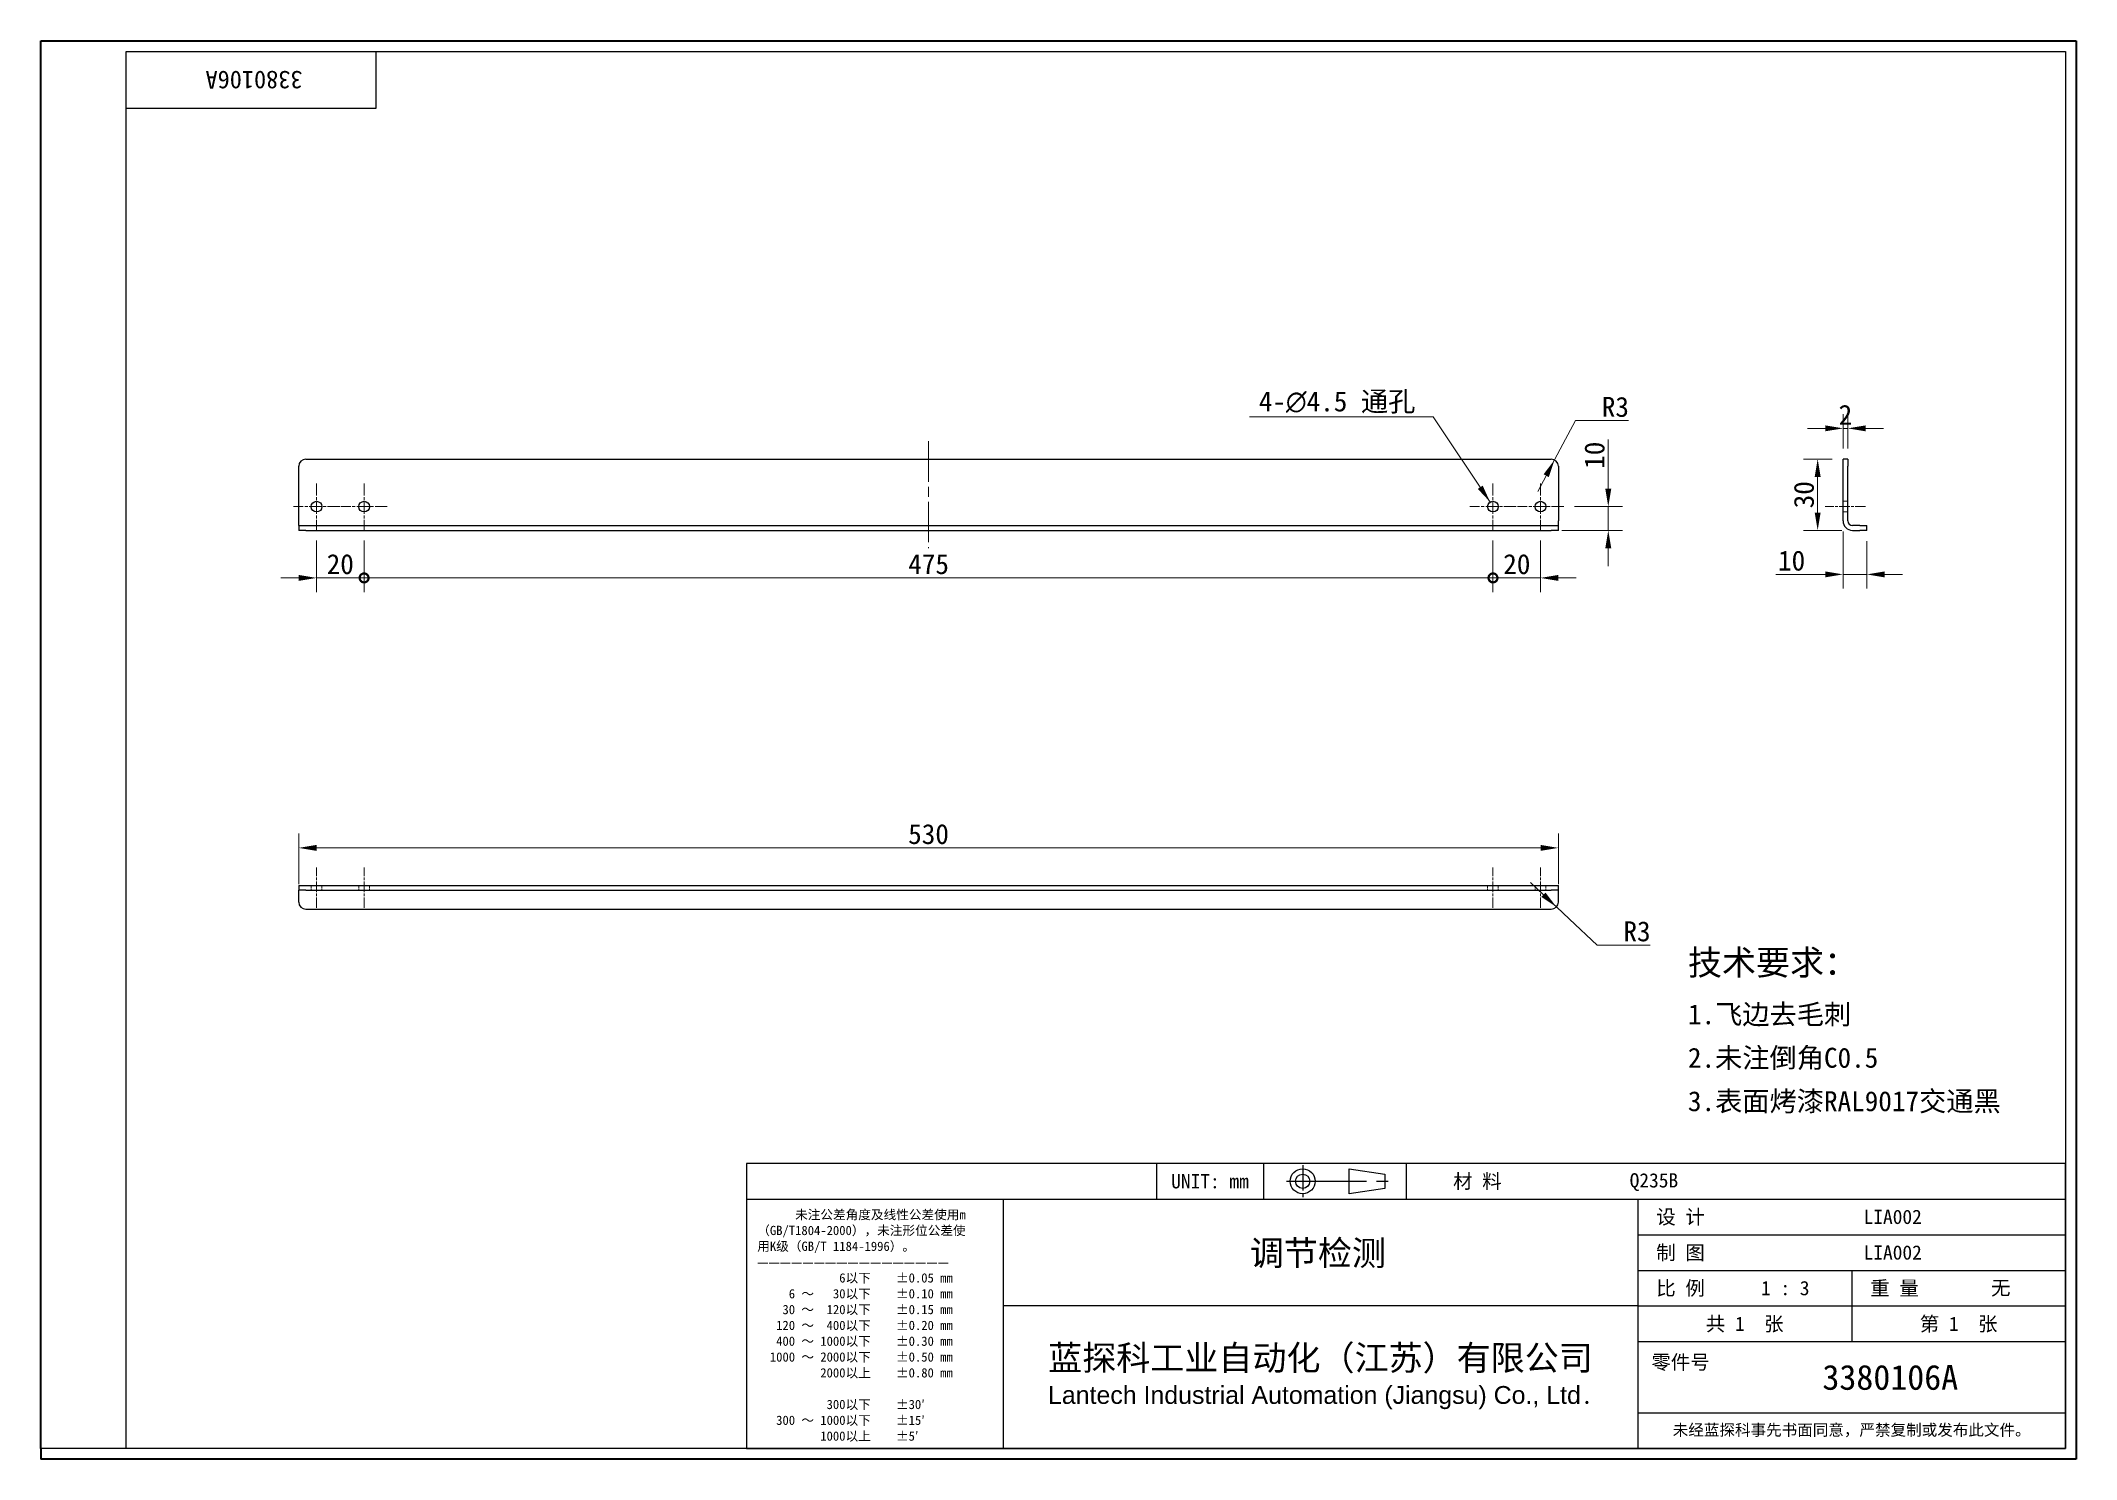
# Model space of a CAD drawing. Header units: millimetres. Extents: x 18 to 875, y 16 to 614.
import ezdxf
from ezdxf.enums import TextEntityAlignment as Align

# ---------------------------------------------------------------- set-up
doc = ezdxf.new("R2010")
doc.units = ezdxf.units.MM
doc.header["$LTSCALE"] = 3
doc.linetypes.add('CHAIN', pattern=[0.3543, 0.2362, -0.0295, 0.0591, -0.0295])
doc.linetypes.add('DASHED', pattern=[0.2067, 0.1654, -0.0413])
for name, color, linetype, lineweight in [('1', 7, 'Continuous', 18), ('可见 (ISO)', 7, 'Continuous', 25), ('图框 (ISO)', 7, 'Continuous', 35), ('标题 (ISO)', 7, 'Continuous', 25)]:
    doc.layers.add(name, color=color, linetype=linetype, lineweight=lineweight)
for name, color, linetype, lineweight, true_color in [('中心标记 (ISO)', 1, 'CHAIN', 18, 0xff0000), ('中心线 (ISO)', 1, 'CHAIN', 18, 0xff0000), ('尺寸 (ISO)', 7, 'Continuous', 18, 0x008000), ('符号 (ISO)', 7, 'Continuous', 18, 0x008000), ('隐藏 (ISO)', 5, 'DASHED', 18, 0x0000ff)]:
    doc.layers.add(name, color=color, linetype=linetype, lineweight=lineweight, true_color=true_color)
doc.styles.add('文本样式164', font='SimSun.ttf')
doc.styles.add('文本样式165', font='SimSun.ttf')
doc.styles.add('文本样式74', font='SimSun.ttf')
doc.styles.add('最新国标', font='simfang.ttf')
doc.styles.add('注释文本 (ISO)', font='simfang.ttf')
doc.dimstyles.new('默认 (GB)', dxfattribs={"dimscale": 3, "dimtxt": 2.8, "dimasz": 2.5, "dimexe": 2, "dimexo": 1.5, "dimgap": 0.5, "dimtad": 1, "dimtoh": 1, "dimdsep": 46, "dimtxsty": '最新国标', "dimcen": 0.09, "dimdle": 10, "dimclrd": 256, "dimclre": 256, "dimclrt": 256, "dimaunit": 1, "dimadec": 3, "dimazin": 2, "dimtfac": 0.535714, "dimtdec": 3, "dimtmove": 0, "dimatfit": 3, "dimfxl": 0, "dimtolj": 1, "dimlwd": -1, "dimlwe": -1, "dimarcsym": 0})
doc.dimstyles.new('默认 (GB)$7', dxfattribs={"dimscale": 3, "dimtxt": 2.8, "dimasz": 2.5, "dimexe": 2, "dimexo": 1.5, "dimgap": 0.5, "dimtad": 1, "dimtoh": 1, "dimdsep": 46, "dimtxsty": '最新国标', "dimcen": 0.09, "dimdle": 10, "dimclrd": 256, "dimclre": 256, "dimclrt": 256, "dimaunit": 1, "dimadec": 3, "dimazin": 2, "dimtfac": 0.535714, "dimtdec": 3, "dimtmove": 0, "dimatfit": 3, "dimfxl": 0, "dimtolj": 1, "dimlwd": -1, "dimlwe": -1, "dimarcsym": 0})

# ---------------------------------------------------------------- blocks, each defined once
blk = doc.blocks.new('图框 最新国标')
at = {"layer": '图框 (ISO)'}
for p, q in [((6, 7), (6, 204.5)), ((6, 204.5), (291.5, 204.5)), ((291.5, 204.5), (291.5, 5.5)), ((6, 7), (6, 5.5)), ((6, 7), (6, 5.5)), ((291.5, 5.5), (6, 5.5))]:
    blk.add_line(p, q, dxfattribs=at)
at = {"layer": '图框 (ISO)', "color": 7, "linetype": 'Continuous', "lineweight": 25}
for p, q in [((18, 203), (290, 203)), ((18, 7), (18, 203)), ((18, 203), (290, 203)), ((53, 203), (53, 195)), ((290, 203), (290, 7)), ((290, 203), (290, 7)), ((53, 195), (18, 195)), ((290, 7), (6, 7)), ((290, 7), (18, 7))]:
    blk.add_line(p, q, dxfattribs=at)
at = {"layer": '图框 (ISO)', "style": '文本样式74'}
blk.add_attdef('零件代号_001', (42.72, 200.25), '', height=2.5, rotation=180, dxfattribs=at)
blk = doc.blocks.new('标题栏 最新国标')
at = {"layer": '标题 (ISO)'}
for p, q in [((381.98, -183.84), (196.98, -183.84)), ((196.98, -183.84), (196.98, -223.84)), ((254.48, -183.84), (254.48, -188.84)), ((269.48, -183.84), (269.48, -188.84)), ((281.48, -188.09), (281.48, -184.59)), ((281.48, -184.59), (286.48, -185.34)), ((286.48, -185.34), (286.48, -187.34)), ((289.48, -183.84), (289.48, -188.84)), ((381.98, -223.84), (381.98, -183.84)), ((383.48, -183.84), (383.48, -225.34)), ((286.48, -187.34), (281.48, -188.09)), ((196.98, -188.84), (381.98, -188.84)), ((232.98, -188.84), (232.98, -223.84)), ((321.98, -188.84), (321.98, -223.84)), ((321.98, -193.84), (381.98, -193.84)), ((321.98, -198.84), (381.98, -198.84)), ((351.98, -198.84), (351.98, -208.84)), ((321.98, -203.84), (232.98, -203.84)), ((321.98, -203.84), (381.98, -203.84)), ((321.98, -208.84), (381.98, -208.84)), ((321.98, -218.84), (381.98, -218.84)), ((196.98, -223.84), (381.98, -223.84)), ((383.48, -225.34), (196.98, -225.34))]:
    blk.add_line(p, q, dxfattribs=at)
at = {"layer": '标题 (ISO)', "linetype": 'CHAIN', "ltscale": 5.000333}
blk.add_line((274.98, -184.09), (274.98, -188.59), dxfattribs=at)
at = {"layer": '标题 (ISO)', "linetype": 'CHAIN', "ltscale": 15.834605}
blk.add_line((272.73, -186.34), (286.98, -186.34), dxfattribs=at)
at = {"layer": '标题 (ISO)'}
for radius in [1.75, 1]:
    blk.add_circle((274.98, -186.34), radius, dxfattribs=at)
at = {"layer": '1', "style": '文本样式164'}
for s, p in [('UNIT: mm', (261.98, -186.34)), ('材 料', (299.48, -186.34)), ('设 计', (327.98, -191.34)), ('制 图', (327.98, -196.34)), ('比 例', (327.98, -201.34)), ('重 量', (357.98, -201.34)), ('共 1  张', (336.98, -206.34)), ('第 1  张', (366.98, -206.34))]:
    blk.add_text(s, height=2, dxfattribs=at).set_placement(p, align=Align.MIDDLE_CENTER)
at = {"layer": '标题 (ISO)', "style": '注释文本 (ISO)'}
for s, insert, char_height, attachment_point, line_spacing_factor in [('\\fSimSun|b0|i0;{\\H1.3000;      未注公差角度及线性公差使用m\\P}\\fSimSun|b0|i0;{\\H1.3000;（GB/T1804-2000），未注形位公差使\\P}\\fSimSun|b0|i0;{\\H1.3000;用K级（GB/T 1184-1996）。\\P}\\fSimSun|b0|i0;{\\H1.3000;—————————————————\\P}\\fSimSun|b0|i0;{\\H1.3000;             6以下    ±0.05 mm\\P}\\fSimSun|b0|i0;{\\H1.3000;     6 ～   30以下    ±0.10 mm\\P}\\fSimSun|b0|i0;{\\H1.3000;    30 ～  120以下    ±0.15 mm\\P}\\fSimSun|b0|i0;{\\H1.3000;   120 ～  400以下    ±0.20 mm\\P}\\fSimSun|b0|i0;{\\H1.3000;   400 ～ 1000以下    ±0.30 mm\\P}\\fSimSun|b0|i0;{\\H1.3000;  1000 ～ 2000以下    ±0.50 mm\\P}\\fSimSun|b0|i0;{\\H1.3000;          2000以上    ±0.80 mm\\P}\\fSimSun|b0|i0;{\\H1.3000;\\P}\\fSimSun|b0|i0;{\\H1.3000;           300以下    ±30′\\P}\\fSimSun|b0|i0;{\\H1.3000;   300 ～ 1000以下    ±15′\\P}\\fSimSun|b0|i0;{\\H1.3000;          1000以上    ±5′}', (198.48, -206.63), 1.3, 4, 1.023913), ('{\\fMicrosoft YaHei|b0|i0|c134|p34;\\H1.75x;蓝探科工业自动化（江苏）有限公司\\P\\fArial|b0|i0|c0|p34;\\H0.71429x;Lantech Industrial Automation (Jiangsu) Co., Ltd\\fFangSong|b0|i0|c134|p49;.\\H1.15195x; }', (277.48, -213.84), 2, 5, 0.978695)]:
    blk.add_mtext(s, dxfattribs=dict(at, insert=insert, char_height=char_height, attachment_point=attachment_point, line_spacing_factor=line_spacing_factor))
at = {"layer": '标题 (ISO)', "attachment_point": 5, "style": '注释文本 (ISO)'}
for s, insert, char_height in [('\\fFangSong|b0|i0;零件号', (327.98, -211.84), 2), ('\\fSimSun|b0|i0;{\\H1.6000;未经蓝探科事先书面同意，严禁复制或发布此文件。}', (351.98, -221.34), 1.6)]:
    blk.add_mtext(s, dxfattribs=dict(at, insert=insert, char_height=char_height))
at = {"layer": '标题 (ISO)'}
for tag, p, height, style in [('材料_001', (320.84, -187.21), 2, '注释文本 (ISO)'), ('设计人_001', (353.65, -192.33), 2, '注释文本 (ISO)'), ('库存编号_001', (267.56, -198.15), 3.5, '文本样式165'), ('设计人_001', (353.65, -197.33), 2, '注释文本 (ISO)'), ('视图比例_001', (339.26, -202.33), 2, '注释文本 (ISO)'), ('质量\\P3;_001', (371.53, -202.3), 2, '注释文本 (ISO)'), ('零件代号_001', (347.87, -215.59), 3.5, '文本样式165')]:
    blk.add_attdef(tag, p, '', height=height, dxfattribs=dict(at, style=style))
blk = doc.blocks.new('*D5')
at = {"layer": 'Defpoints', "color": 0, "transparency": 16777216}
for p in [(765.68, 437.42), (776.35, 437.42), (780.35, 407.42)]:
    blk.add_point(p, dxfattribs=at)
at = {"layer": '尺寸 (ISO)', "color": 116, "true_color": 0x00803f, "transparency": 16777216}
for p, q in [((771.85, 437.42), (759.68, 437.42)), ((765.68, 414.92), (765.68, 429.92)), ((775.85, 407.42), (759.68, 407.42))]:
    blk.add_line(p, q, dxfattribs=at)
for points in [[(764.43, 429.92), (766.93, 429.92), (765.68, 437.42)], [(764.43, 414.92), (766.93, 414.92), (765.68, 407.42)]]:
    blk.add_solid(points, dxfattribs=at)
at = {"layer": '尺寸 (ISO)', "transparency": 16777216, "insert": (759.93, 422.42), "char_height": 8.4, "attachment_point": 5, "rotation": 90, "style": '最新国标'}
blk.add_mtext('\\A1;30', dxfattribs=at)
blk = doc.blocks.new('*D6')
at = {"layer": 'Defpoints', "color": 0, "transparency": 16777216}
for p in [(776.35, 411.42), (786.35, 407.42), (786.35, 388.9)]:
    blk.add_point(p, dxfattribs=at)
at = {"layer": '尺寸 (ISO)', "color": 116, "true_color": 0x00803f, "transparency": 16777216}
for p, q in [((776.35, 406.92), (776.35, 382.9)), ((786.35, 402.92), (786.35, 382.9)), ((768.85, 388.9), (748.08, 388.9)), ((786.35, 388.9), (776.35, 388.9)), ((793.85, 388.9), (801.35, 388.9))]:
    blk.add_line(p, q, dxfattribs=at)
for points in [[(768.85, 390.15), (768.85, 387.65), (776.35, 388.9)], [(793.85, 390.15), (793.85, 387.65), (786.35, 388.9)]]:
    blk.add_solid(points, dxfattribs=at)
at = {"layer": '尺寸 (ISO)', "transparency": 16777216, "insert": (754.72, 394.65), "char_height": 8.4, "attachment_point": 5, "style": '最新国标'}
blk.add_mtext('\\A1;10', dxfattribs=at)
blk = doc.blocks.new('*D7')
at = {"layer": 'Defpoints', "color": 0, "transparency": 16777216}
for p in [(776.35, 450.36), (776.35, 437.42), (778.35, 437.42)]:
    blk.add_point(p, dxfattribs=at)
at = {"layer": '尺寸 (ISO)', "color": 116, "true_color": 0x00803f, "transparency": 16777216}
for p, q in [((776.35, 441.92), (776.35, 456.36)), ((778.35, 441.92), (778.35, 456.36)), ((768.85, 450.36), (761.35, 450.36)), ((778.35, 450.36), (776.35, 450.36)), ((785.85, 450.36), (793.35, 450.36))]:
    blk.add_line(p, q, dxfattribs=at)
for points in [[(768.85, 451.61), (768.85, 449.11), (776.35, 450.36)], [(785.85, 451.61), (785.85, 449.11), (778.35, 450.36)]]:
    blk.add_solid(points, dxfattribs=at)
at = {"layer": '尺寸 (ISO)', "transparency": 16777216, "insert": (777.35, 456.06), "char_height": 8.4, "attachment_point": 5, "style": '最新国标'}
blk.add_mtext('\\A1;2', dxfattribs=at)
blk = doc.blocks.new('_DotSmall')
at = {"color": 0, "linetype": 'ByBlock', "const_width": 0.5}
blk.add_lwpolyline([(-0.0625, 0, 1), (0.0625, 0, 1)], format="xyb", close=True, dxfattribs=at)
blk = doc.blocks.new('*D8')
at = {"layer": 'Defpoints', "color": 0, "transparency": 16777216}
for p in [(134.07, 407.67), (154.07, 407.67), (154.07, 387.42)]:
    blk.add_point(p, dxfattribs=at)
at = {"layer": '尺寸 (ISO)', "color": 116, "true_color": 0x00803f, "transparency": 16777216}
for p, q in [((134.07, 403.17), (134.07, 381.42)), ((154.07, 403.17), (154.07, 381.42)), ((126.57, 387.42), (119.07, 387.42)), ((134.07, 387.42), (141.57, 387.42)), ((141.57, 387.42), (154.07, 387.42))]:
    blk.add_line(p, q, dxfattribs=at)
blk.add_solid([(126.57, 388.67), (126.57, 386.17), (134.07, 387.42)], dxfattribs=at)
at = {"layer": '尺寸 (ISO)', "color": 116, "true_color": 0x00803f, "transparency": 16777216, "xscale": 7.5, "yscale": 7.5, "zscale": 7.5, "rotation": 180}
blk.add_blockref('_DotSmall', (154.07, 387.42), dxfattribs=at)
at = {"layer": '尺寸 (ISO)', "transparency": 16777216, "insert": (144.04, 393.17), "char_height": 8.4, "attachment_point": 5, "style": '最新国标'}
blk.add_mtext('\\A1;20', dxfattribs=at)
blk = doc.blocks.new('*D10')
at = {"layer": 'Defpoints', "color": 0, "transparency": 16777216}
for p in [(154.07, 407.67), (629.07, 407.67), (629.07, 387.42)]:
    blk.add_point(p, dxfattribs=at)
at = {"layer": '尺寸 (ISO)', "color": 116, "true_color": 0x00803f, "transparency": 16777216}
for p, q in [((154.07, 403.17), (154.07, 381.42)), ((629.07, 403.17), (629.07, 381.42)), ((154.07, 387.42), (629.07, 387.42))]:
    blk.add_line(p, q, dxfattribs=at)
at = {"layer": '尺寸 (ISO)', "color": 116, "true_color": 0x00803f, "transparency": 16777216, "xscale": 7.5, "yscale": 7.5, "zscale": 7.5, "rotation": 180}
blk.add_blockref('_DotSmall', (154.07, 387.42), dxfattribs=at)
at = {"layer": '尺寸 (ISO)', "color": 116, "true_color": 0x00803f, "transparency": 16777216, "xscale": 7.5, "yscale": 7.5, "zscale": 7.5}
blk.add_blockref('_DotSmall', (629.07, 387.42), dxfattribs=at)
at = {"layer": '尺寸 (ISO)', "transparency": 16777216, "insert": (391.6, 393.17), "char_height": 8.4, "attachment_point": 5, "style": '最新国标'}
blk.add_mtext('\\A1;475', dxfattribs=at)
blk = doc.blocks.new('*D11')
at = {"layer": 'Defpoints', "color": 0, "transparency": 16777216}
for p in [(629.07, 407.67), (649.07, 407.67), (649.07, 387.42)]:
    blk.add_point(p, dxfattribs=at)
at = {"layer": '尺寸 (ISO)', "color": 116, "true_color": 0x00803f, "transparency": 16777216}
for p, q in [((629.07, 403.17), (629.07, 381.42)), ((649.07, 403.17), (649.07, 381.42)), ((629.07, 387.42), (641.57, 387.42)), ((649.07, 387.42), (641.57, 387.42)), ((656.57, 387.42), (664.07, 387.42))]:
    blk.add_line(p, q, dxfattribs=at)
blk.add_solid([(656.57, 388.67), (656.57, 386.17), (649.07, 387.42)], dxfattribs=at)
at = {"layer": '尺寸 (ISO)', "color": 116, "true_color": 0x00803f, "transparency": 16777216, "xscale": 7.5, "yscale": 7.5, "zscale": 7.5}
blk.add_blockref('_DotSmall', (629.07, 387.42), dxfattribs=at)
at = {"layer": '尺寸 (ISO)', "transparency": 16777216, "insert": (639.1, 393.17), "char_height": 8.4, "attachment_point": 5, "style": '最新国标'}
blk.add_mtext('\\A1;20', dxfattribs=at)
blk = doc.blocks.new('*D12')
at = {"layer": 'Defpoints', "color": 0, "transparency": 16777216}
for p in [(654.97, 437.07), (653.57, 434.42)]:
    blk.add_point(p, dxfattribs=at)
at = {"layer": '尺寸 (ISO)', "color": 116, "true_color": 0x00803f, "transparency": 16777216}
for p, q in [((663.77, 453.6), (658.5, 443.69)), ((686.12, 453.6), (663.77, 453.6)), ((653.57, 434.42), (654.97, 437.07)), ((654.97, 437.07), (658.5, 443.69)), ((651.45, 430.44), (647.93, 423.82))]:
    blk.add_line(p, q, dxfattribs=at)
blk.add_solid([(650.35, 431.03), (652.56, 429.86), (654.97, 437.07)], dxfattribs=at)
at = {"layer": '尺寸 (ISO)', "transparency": 16777216, "insert": (680.56, 459.35), "char_height": 8.4, "attachment_point": 5, "style": '最新国标'}
blk.add_mtext('\\A1;R3', dxfattribs=at)
blk = doc.blocks.new('*D13')
at = {"layer": 'Defpoints', "color": 0, "transparency": 16777216}
for p in [(658.82, 417.42), (653.57, 407.42), (677.57, 407.42)]:
    blk.add_point(p, dxfattribs=at)
at = {"layer": '尺寸 (ISO)', "color": 116, "true_color": 0x00803f, "transparency": 16777216}
for p, q in [((677.57, 424.92), (677.57, 445.69)), ((663.32, 417.42), (683.57, 417.42)), ((677.57, 407.42), (677.57, 417.42)), ((658.07, 407.42), (683.57, 407.42)), ((677.57, 399.92), (677.57, 392.42))]:
    blk.add_line(p, q, dxfattribs=at)
for points in [[(676.32, 424.92), (678.82, 424.92), (677.57, 417.42)], [(676.32, 399.92), (678.82, 399.92), (677.57, 407.42)]]:
    blk.add_solid(points, dxfattribs=at)
at = {"layer": '尺寸 (ISO)', "transparency": 16777216, "insert": (671.83, 439.05), "char_height": 8.4, "attachment_point": 5, "rotation": 90, "style": '最新国标'}
blk.add_mtext('\\A1;10', dxfattribs=at)
blk = doc.blocks.new('*D14')
at = {"layer": 'Defpoints', "color": 0, "transparency": 16777216}
for p in [(656.57, 273.81), (126.57, 254.01), (656.57, 254.01)]:
    blk.add_point(p, dxfattribs=at)
at = {"layer": '尺寸 (ISO)', "color": 116, "true_color": 0x00803f, "transparency": 16777216}
for p, q in [((126.57, 258.51), (126.57, 279.81)), ((656.57, 258.51), (656.57, 279.81)), ((134.07, 273.81), (649.07, 273.81))]:
    blk.add_line(p, q, dxfattribs=at)
for points in [[(134.07, 275.06), (134.07, 272.56), (126.57, 273.81)], [(649.07, 275.06), (649.07, 272.56), (656.57, 273.81)]]:
    blk.add_solid(points, dxfattribs=at)
at = {"layer": '尺寸 (ISO)', "transparency": 16777216, "insert": (391.57, 279.56), "char_height": 8.4, "attachment_point": 5, "style": '最新国标'}
blk.add_mtext('\\A1;530', dxfattribs=at)
blk = doc.blocks.new('*D15')
at = {"layer": 'Defpoints', "color": 0, "transparency": 16777216}
for p in [(653.57, 251.01), (655.75, 248.96)]:
    blk.add_point(p, dxfattribs=at)
at = {"layer": '尺寸 (ISO)', "color": 116, "true_color": 0x00803f, "transparency": 16777216}
for p, q in [((650.29, 254.09), (644.82, 259.23)), ((653.57, 251.01), (655.75, 248.96)), ((655.75, 248.96), (661.22, 243.82)), ((672.87, 232.87), (661.22, 243.82)), ((695.23, 232.87), (672.87, 232.87))]:
    blk.add_line(p, q, dxfattribs=at)
blk.add_solid([(651.14, 255.01), (649.43, 253.18), (655.75, 248.96)], dxfattribs=at)
at = {"layer": '尺寸 (ISO)', "transparency": 16777216, "insert": (689.66, 238.62), "char_height": 8.4, "attachment_point": 5, "style": '最新国标'}
blk.add_mtext('\\A1;R3', dxfattribs=at)

msp = doc.modelspace()

# ---------------------------------------------------------------- linework, layer by layer
at = {"layer": '中心标记 (ISO)', "ltscale": 7.222748}
for p, q in [((134.066, 427.167), (134.066, 407.667)), ((154.066, 427.167), (154.066, 407.667)), ((629.066, 427.167), (629.066, 407.667)), ((649.066, 427.167), (649.066, 407.667)), ((143.816, 417.417), (124.316, 417.417)), ((163.816, 417.417), (144.316, 417.417)), ((638.816, 417.417), (619.316, 417.417)), ((658.816, 417.417), (639.316, 417.417))]:
    msp.add_line(p, q, dxfattribs=at)
at = {"layer": '中心线 (ISO)', "ltscale": 23.990969}
msp.add_line((391.566, 444.917), (391.566, 399.917), dxfattribs=at)
at = {"layer": '中心线 (ISO)', "ltscale": 6.296742}
for p, q in [((785.854, 417.417), (768.854, 417.417)), ((134.066, 248.513), (134.066, 265.513)), ((154.066, 248.513), (154.066, 265.513)), ((629.066, 248.513), (629.066, 265.513)), ((649.066, 248.513), (649.066, 265.513))]:
    msp.add_line(p, q, dxfattribs=at)
at = {"layer": '可见 (ISO)'}
for p, q in [((129.566, 437.417), (653.566, 437.417)), ((778.354, 437.417), (776.354, 437.417)), ((776.354, 434.417), (776.354, 437.417)), ((778.354, 437.417), (778.354, 434.417)), ((126.566, 411.417), (126.566, 434.417)), ((656.566, 434.417), (656.566, 411.417)), ((776.354, 411.417), (776.354, 434.417)), ((778.354, 411.417), (778.354, 434.417)), ((126.566, 409.417), (126.566, 411.417)), ((656.566, 409.417), (656.566, 411.417)), ((126.566, 409.417), (129.566, 409.417)), ((126.566, 409.417), (126.566, 407.417)), ((129.566, 407.417), (126.566, 407.417)), ((129.566, 409.417), (653.566, 409.417)), ((129.566, 407.417), (653.566, 407.417)), ((653.566, 409.417), (656.566, 409.417)), ((656.566, 407.417), (653.566, 407.417)), ((656.566, 407.417), (656.566, 409.417)), ((783.354, 409.417), (780.354, 409.417)), ((780.354, 407.417), (783.354, 407.417)), ((783.354, 409.417), (786.354, 409.417)), ((786.354, 407.417), (783.354, 407.417)), ((786.354, 407.417), (786.354, 409.417)), ((126.566, 258.013), (129.566, 258.013)), ((126.566, 258.013), (126.566, 256.013)), ((129.566, 258.013), (653.566, 258.013)), ((653.566, 258.013), (656.566, 258.013)), ((656.566, 256.013), (656.566, 258.013)), ((129.566, 256.013), (126.566, 256.013)), ((126.566, 254.013), (126.566, 256.013)), ((126.566, 251.013), (126.566, 254.013)), ((129.566, 256.013), (653.566, 256.013)), ((656.566, 256.013), (653.566, 256.013)), ((656.566, 254.013), (656.566, 256.013)), ((656.566, 251.013), (656.566, 254.013)), ((129.566, 248.013), (653.566, 248.013))]:
    msp.add_line(p, q, dxfattribs=at)
for centre in [(134.066, 417.417), (154.066, 417.417), (629.066, 417.417), (649.066, 417.417)]:
    msp.add_circle(centre, 2.25, dxfattribs=at)
for centre, radius, start, end in [((129.566, 434.417), 3, 90, 180), ((653.566, 434.417), 3, 0, 90), ((780.354, 411.417), 4, 180, 270), ((780.354, 411.417), 2, 180, 270), ((129.566, 251.013), 3, 180, 270), ((653.566, 251.013), 3, 270, 0)]:
    msp.add_arc(centre, radius, start, end, dxfattribs=at)
at = {"layer": '隐藏 (ISO)', "ltscale": 1.269698}
for p, q in [((778.354, 419.667), (776.354, 419.667)), ((778.354, 415.167), (776.354, 415.167)), ((131.816, 256.013), (131.816, 258.013)), ((136.316, 256.013), (136.316, 258.013)), ((151.816, 256.013), (151.816, 258.013)), ((156.316, 256.013), (156.316, 258.013)), ((626.816, 256.013), (626.816, 258.013)), ((631.316, 256.013), (631.316, 258.013)), ((646.816, 256.013), (646.816, 258.013)), ((651.316, 256.013), (651.316, 258.013))]:
    msp.add_line(p, q, dxfattribs=at)

# ---------------------------------------------------------------- block references
at = {"xscale": 3, "yscale": 3, "zscale": 3}
msp.add_blockref('图框 最新国标', (0, 0), dxfattribs=at).add_auto_attribs({'零件代号_001': '3380106A'})
ref = msp.add_blockref('标题栏 最新国标', (-275.948, 692.533), dxfattribs=dict(xscale=3, yscale=3, zscale=3))
ref.add_attrib('零件代号_001', '3380106A', (767.673, 45.75), dxfattribs={"layer": '标题 (ISO)', "height": 10.5, "style": '文本样式165'})
ref.add_attrib('库存编号_001', '调节检测', (526.73, 98.074), dxfattribs={"layer": '标题 (ISO)', "height": 10.5, "style": '文本样式165'})
ref.add_attrib('质量\\P3;_001', '无', (838.629, 85.62), dxfattribs={"layer": '标题 (ISO)', "height": 6, "style": '注释文本 (ISO)'})
ref.add_attrib('视图比例_001', '1 : 3', (741.84, 85.551), dxfattribs={"layer": '标题 (ISO)', "height": 6, "style": '注释文本 (ISO)'})
ref.add_attrib('设计人_001', 'LIA002', (785.006, 115.534), dxfattribs={"layer": '标题 (ISO)', "height": 6, "style": '注释文本 (ISO)'})
ref.add_attrib('设计人_001', 'LIA002', (785.006, 100.534), dxfattribs={"layer": '标题 (ISO)', "height": 6, "style": '注释文本 (ISO)'})
ref.add_attrib('材料_001', 'Q235B', (686.58, 130.894), dxfattribs={"layer": '标题 (ISO)', "height": 6, "style": '注释文本 (ISO)'})

# ---------------------------------------------------------------- texts
at = {"layer": '符号 (ISO)'}
for s, insert, char_height, width, attachment_point, line_spacing_factor, style in [('4-\\fAIGDT|b0|i0;{\\H8.4000;n}\\fFangSong|b0|i0;{\\H8.4000;4.5 通孔}', (596.415, 456.578), 8.4, 73.01361, 9, 0.49, '最新国标'), ('{\\H1.75x;技术要求：\\H0.8x;\\P1.飞边去毛刺\\P2.未注倒角C0.5\\P3.表面烤漆RAL9017交通黑}', (711.084, 196.425), 6, 144.61754, 4, 1.305367, '注释文本 (ISO)')]:
    msp.add_mtext(s, dxfattribs=dict(at, insert=insert, char_height=char_height, width=width, attachment_point=attachment_point, line_spacing_factor=line_spacing_factor, style=style))

# ---------------------------------------------------------------- dimensions: what is measured, and where the dimension line sits
at = {"layer": '尺寸 (ISO)', "color": 116, "true_color": 0x00803f}
for center, mpoint, picture, middle in [((653.566, 434.417), (654.974, 437.066), '*D12', (680.555, 453.597)), ((653.566, 251.013), (655.752, 248.959), '*D15', (689.662, 232.869))]:
    dim = msp.add_radius_dim(center=center, mpoint=mpoint, dimstyle='默认 (GB)', override={"dimgap": 0.5, "dimtih": 1, "dimdec": 2, "dimlfac": 1, "dimcen": 0, "dimtol": 0, "dimlim": 0, "dimtp": 0, "dimtm": 0, "dimtdec": 3}, dxfattribs=at)
    dim.commit()
    dim.dimension.update_dxf_attribs({"geometry": picture, "text_midpoint": middle, "dimtype": 164})
for base, p1, p2, angle, override, picture, middle in [((776.354, 450.36), (778.354, 437.417), (776.354, 437.417), 180, {"dimgap": 0.5, "dimtoh": 0, "dimdec": 2, "dimtol": 0, "dimlim": 0, "dimtp": 0, "dimtm": 0, "dimtdec": 3, "dimtofl": 1, "dimatfit": 1}, '*D7', (777.354, 450.36)), ((677.574, 407.417), (658.816, 417.417), (653.566, 407.417), 90, {"dimgap": 0.5, "dimtoh": 0, "dimdec": 2, "dimtol": 0, "dimlim": 0, "dimtp": 0, "dimtm": 0, "dimtdec": 3, "dimtofl": 1, "dimatfit": 1}, '*D13', (677.574, 439.053)), ((765.675, 437.417), (780.354, 407.417), (776.354, 437.417), 90, {"dimgap": 0.5, "dimtoh": 0, "dimdec": 2, "dimtol": 0, "dimlim": 0, "dimtp": 0, "dimtm": 0, "dimtdec": 3, "dimtofl": 0, "dimatfit": 1}, '*D5', (765.675, 422.417)), ((154.066, 387.417), (134.066, 407.667), (154.066, 407.667), 180, {"dimgap": 0.5, "dimtoh": 0, "dimdec": 2, "dimblk2": 'DotSmall', "dimsah": 1, "dimdle": 0, "dimtol": 0, "dimlim": 0, "dimtp": 0, "dimtm": 0, "dimtdec": 3, "dimtofl": 0}, '*D8', (144.036, 387.417)), ((629.066, 387.417), (154.066, 407.667), (629.066, 407.667), 180, {"dimgap": 0.5, "dimtoh": 0, "dimdec": 2, "dimblk1": 'DotSmall', "dimblk2": 'DotSmall', "dimsah": 1, "dimdle": 0, "dimtol": 0, "dimlim": 0, "dimtp": 0, "dimtm": 0, "dimtdec": 3, "dimtofl": 0, "dimatfit": 1}, '*D10', (391.596, 387.417)), ((649.066, 387.417), (629.066, 407.667), (649.066, 407.667), 180, {"dimgap": 0.5, "dimtoh": 0, "dimdec": 2, "dimblk1": 'DotSmall', "dimsah": 1, "dimdle": 0, "dimtol": 0, "dimlim": 0, "dimtp": 0, "dimtm": 0, "dimtdec": 3, "dimtofl": 0}, '*D11', (639.096, 387.417))]:
    dim = msp.add_linear_dim(base=base, p1=p1, p2=p2, angle=angle, dimstyle='默认 (GB)', override=override, dxfattribs=at)
    dim.commit()
    dim.dimension.update_dxf_attribs({"geometry": picture, "text_midpoint": middle, "dimtype": 160})
for base, p1, p2, override, picture, middle in [((786.354, 388.904), (776.354, 411.417), (786.354, 407.417), {"dimgap": 0.5, "dimtoh": 0, "dimdec": 2, "dimtol": 0, "dimlim": 0, "dimtp": 0, "dimtm": 0, "dimtdec": 3, "dimtofl": 1, "dimatfit": 1}, '*D6', (754.718, 388.904)), ((656.566, 273.809), (126.566, 254.013), (656.566, 254.013), {"dimgap": 0.5, "dimtoh": 0, "dimdec": 2, "dimtol": 0, "dimlim": 0, "dimtp": 0, "dimtm": 0, "dimtdec": 3, "dimtofl": 0, "dimatfit": 1}, '*D14', (391.566, 273.809))]:
    dim = msp.add_linear_dim(base=base, p1=p1, p2=p2, dimstyle='默认 (GB)', override=override, dxfattribs=at)
    dim.commit()
    dim.dimension.update_dxf_attribs({"geometry": picture, "text_midpoint": middle, "dimtype": 160})

# ---------------------------------------------------------------- leaders
at = {"layer": '符号 (ISO)', "annotation_type": 0, "has_hookline": 1, "hookline_direction": 1, "text_width": 69.819}
msp.add_leader([(627.878, 419.328), (603.915, 455.178), (596.415, 455.178)], dimstyle='默认 (GB)$7', override={"dimgap": 0, "dimtad": 1}, dxfattribs=at)

doc.saveas('drawing.dxf')
